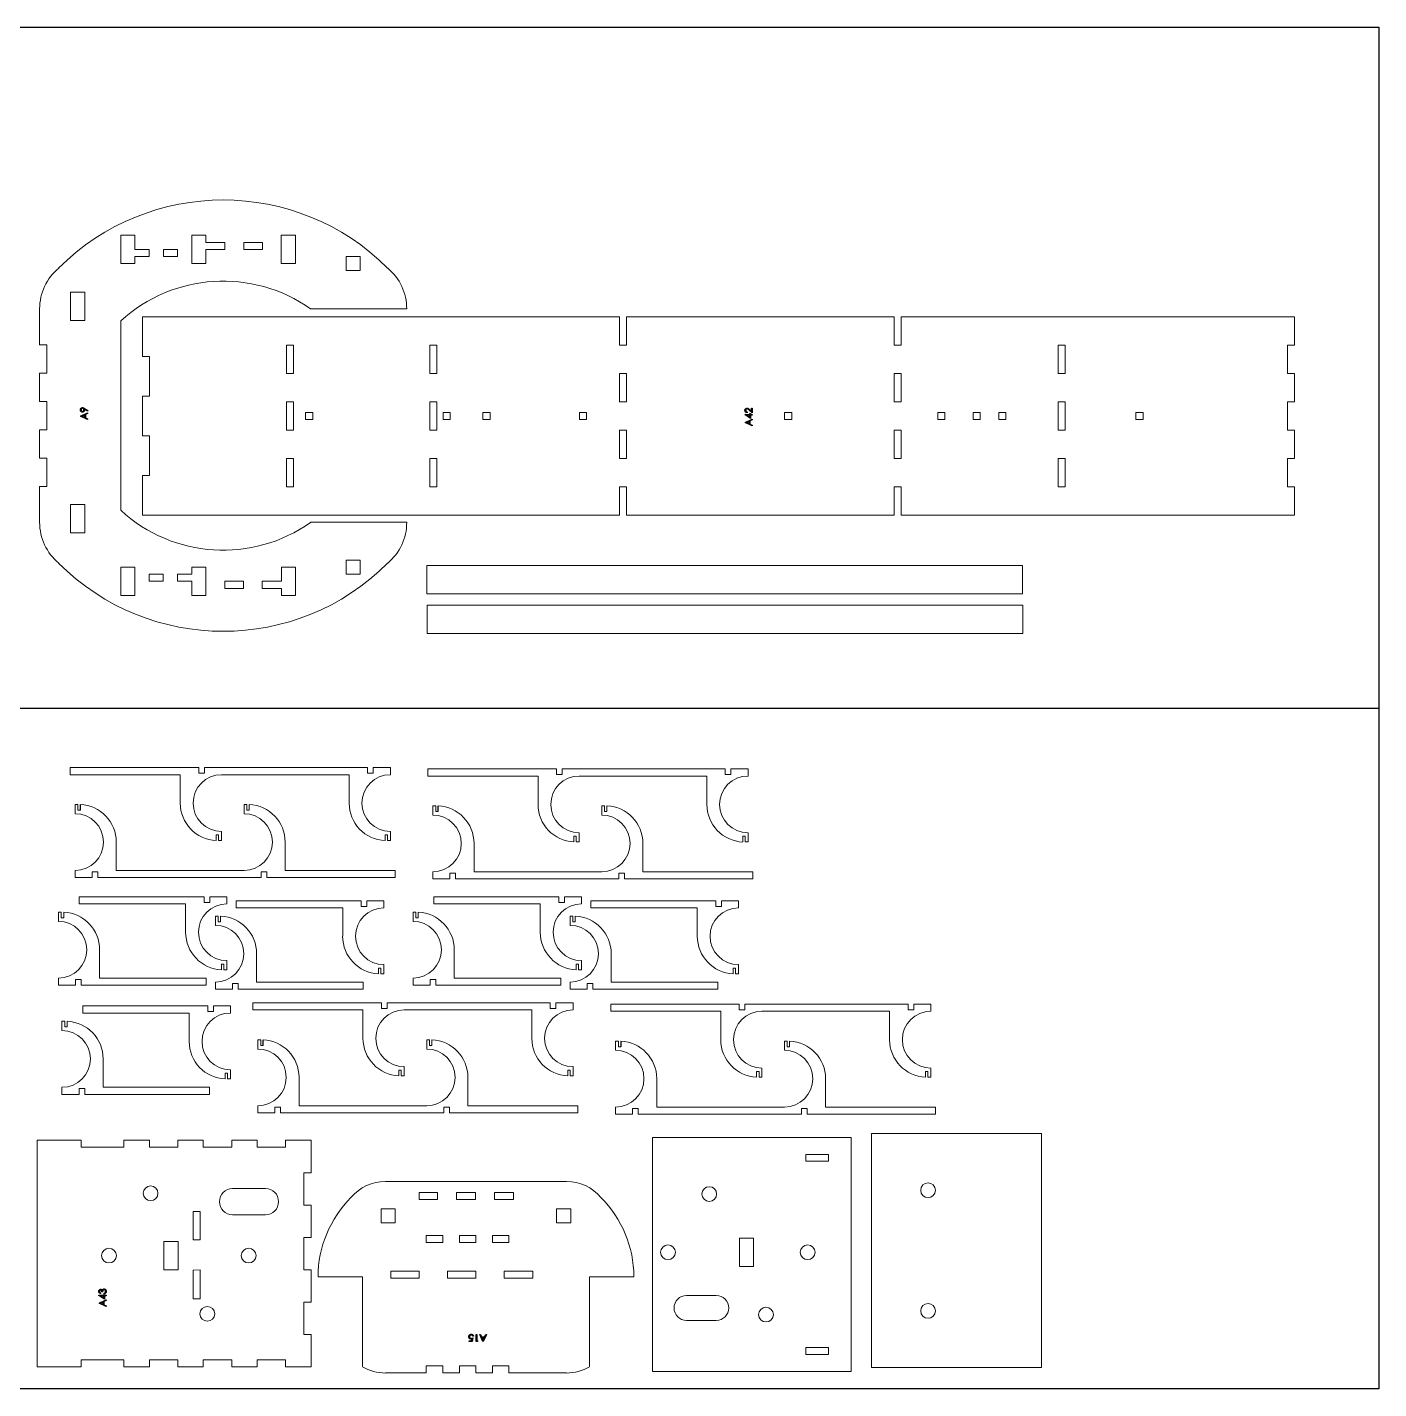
# Model space of a CAD drawing. Header units: inches. Extents: x -8.2 to 63.9, y 0 to 24.
# Drawn here: x 24.18 to 48, y 0 to 24 of the extents above; entities that cross this region are included whole.
import ezdxf

# ---------------------------------------------------------------- set-up
doc = ezdxf.new("R2010")
doc.units = ezdxf.units.IN
doc.header["$MEASUREMENT"] = 0

msp = doc.modelspace()

# ---------------------------------------------------------------- linework, layer by layer
for p, q in [((0, 24), (48, 24)), ((48, 24), (48, 0)), ((0, 12), (48, 12)), ((48, 0), (0, 0))]:
    msp.add_line(p, q)
at = {"color": 1, "linetype": 'Continuous', "lineweight": 15}
for p, q in [((26.074, 20.333), (25.824, 20.333)), ((25.824, 20.333), (25.824, 19.833)), ((26.074, 20.083), (26.074, 20.333)), ((27.326, 20.333), (27.076, 20.333)), ((27.076, 20.333), (27.076, 19.833)), ((27.326, 20.208), (27.326, 20.333)), ((27.661, 20.208), (27.326, 20.208)), ((27.661, 20.083), (27.661, 20.208)), ((28.321, 20.208), (27.992, 20.208)), ((27.992, 20.208), (27.992, 20.083)), ((28.321, 20.083), (28.321, 20.208)), ((28.652, 20.333), (28.652, 19.833)), ((28.907, 20.333), (28.652, 20.333)), ((28.907, 19.833), (28.907, 20.333)), ((26.324, 20.083), (26.074, 20.083)), ((26.074, 19.833), (26.074, 19.958)), ((26.074, 19.958), (26.324, 19.958)), ((26.324, 19.958), (26.324, 20.083)), ((26.824, 20.083), (26.576, 20.083)), ((26.576, 20.083), (26.576, 19.958)), ((26.576, 19.958), (26.824, 19.958)), ((26.824, 19.958), (26.824, 20.083)), ((27.326, 19.833), (27.326, 20.083)), ((27.326, 20.083), (27.661, 20.083)), ((27.992, 20.083), (28.321, 20.083)), ((30.047, 19.96), (29.797, 19.96)), ((29.797, 19.96), (29.797, 19.71)), ((30.047, 19.71), (30.047, 19.96)), ((25.824, 19.833), (26.074, 19.833)), ((27.076, 19.833), (27.326, 19.833)), ((28.652, 19.833), (28.907, 19.833)), ((29.797, 19.71), (30.047, 19.71)), ((25.19, 19.331), (24.94, 19.331)), ((24.94, 19.331), (24.94, 18.831)), ((25.19, 18.831), (25.19, 19.331)), ((24.394, 18.404), (24.394, 19.035)), ((30.865, 19.035), (29.171, 19.035)), ((24.94, 18.831), (25.19, 18.831)), ((25.824, 18.822), (25.824, 15.485)), ((26.208, 18.198), (26.208, 18.898)), ((34.614, 18.898), (26.208, 18.898)), ((34.614, 18.898), (34.614, 18.398)), ((34.739, 18.398), (34.739, 18.898)), ((39.458, 18.898), (34.739, 18.898)), ((39.458, 18.898), (39.458, 18.398)), ((39.583, 18.398), (39.583, 18.898)), ((46.515, 18.898), (39.583, 18.898)), ((46.515, 18.898), (46.515, 18.398)), ((24.519, 18.404), (24.394, 18.404)), ((24.519, 17.904), (24.519, 18.404)), ((28.871, 18.398), (28.746, 18.398)), ((28.746, 18.398), (28.746, 17.898)), ((28.871, 17.898), (28.871, 18.398)), ((31.396, 18.398), (31.271, 18.398)), ((31.271, 18.398), (31.271, 17.898)), ((31.396, 17.898), (31.396, 18.398)), ((34.614, 18.398), (34.739, 18.398)), ((39.458, 18.398), (39.583, 18.398)), ((42.471, 18.398), (42.346, 18.398)), ((42.346, 18.398), (42.346, 17.898)), ((42.471, 17.898), (42.471, 18.398)), ((46.515, 18.398), (46.39, 18.398)), ((46.39, 18.398), (46.39, 17.898)), ((26.333, 18.198), (26.208, 18.198)), ((26.333, 17.498), (26.333, 18.198)), ((24.394, 17.904), (24.519, 17.904)), ((24.394, 17.404), (24.394, 17.904)), ((28.746, 17.898), (28.871, 17.898)), ((31.271, 17.898), (31.396, 17.898)), ((34.739, 17.898), (34.614, 17.898)), ((34.614, 17.898), (34.614, 17.398)), ((34.739, 17.398), (34.739, 17.898)), ((39.583, 17.898), (39.458, 17.898)), ((39.458, 17.898), (39.458, 17.398)), ((39.583, 17.398), (39.583, 17.898)), ((42.346, 17.898), (42.471, 17.898)), ((46.39, 17.898), (46.515, 17.898)), ((46.515, 17.898), (46.515, 17.398)), ((24.519, 17.404), (24.394, 17.404)), ((24.519, 16.904), (24.519, 17.404)), ((26.208, 17.498), (26.333, 17.498)), ((26.208, 16.798), (26.208, 17.498)), ((28.871, 17.398), (28.746, 17.398)), ((28.746, 17.398), (28.746, 16.898)), ((28.871, 16.898), (28.871, 17.398)), ((31.396, 17.398), (31.271, 17.398)), ((31.271, 17.398), (31.271, 16.898)), ((31.396, 16.898), (31.396, 17.398)), ((34.614, 17.398), (34.739, 17.398)), ((39.458, 17.398), (39.583, 17.398)), ((42.471, 17.398), (42.346, 17.398)), ((42.346, 17.398), (42.346, 16.898)), ((42.471, 16.898), (42.471, 17.398)), ((46.515, 17.398), (46.39, 17.398)), ((46.39, 17.398), (46.39, 16.898)), ((29.208, 17.21), (29.083, 17.21)), ((29.083, 17.21), (29.083, 17.085)), ((29.083, 17.085), (29.208, 17.085)), ((29.208, 17.085), (29.208, 17.21)), ((31.633, 17.21), (31.508, 17.21)), ((31.508, 17.21), (31.508, 17.085)), ((31.508, 17.085), (31.633, 17.085)), ((31.633, 17.085), (31.633, 17.21)), ((32.333, 17.21), (32.208, 17.21)), ((32.208, 17.21), (32.208, 17.085)), ((32.208, 17.085), (32.333, 17.085)), ((32.333, 17.085), (32.333, 17.21)), ((34.033, 17.21), (33.908, 17.21)), ((33.908, 17.21), (33.908, 17.085)), ((33.908, 17.085), (34.033, 17.085)), ((34.033, 17.085), (34.033, 17.21)), ((37.652, 17.21), (37.527, 17.21)), ((37.527, 17.21), (37.527, 17.085)), ((37.527, 17.085), (37.652, 17.085)), ((37.652, 17.085), (37.652, 17.21)), ((40.353, 17.21), (40.228, 17.21)), ((40.228, 17.21), (40.228, 17.085)), ((40.228, 17.085), (40.353, 17.085)), ((40.353, 17.085), (40.353, 17.21)), ((40.973, 17.21), (40.848, 17.21)), ((40.848, 17.21), (40.848, 17.085)), ((40.848, 17.085), (40.973, 17.085)), ((40.973, 17.085), (40.973, 17.21)), ((41.425, 17.21), (41.3, 17.21)), ((41.3, 17.21), (41.3, 17.085)), ((41.3, 17.085), (41.425, 17.085)), ((41.425, 17.085), (41.425, 17.21)), ((43.845, 17.21), (43.72, 17.21)), ((43.72, 17.21), (43.72, 17.085)), ((43.72, 17.085), (43.845, 17.085)), ((43.845, 17.085), (43.845, 17.21)), ((24.394, 16.904), (24.519, 16.904)), ((24.394, 16.404), (24.394, 16.904)), ((28.746, 16.898), (28.871, 16.898)), ((31.271, 16.898), (31.396, 16.898)), ((34.739, 16.898), (34.614, 16.898)), ((34.614, 16.898), (34.614, 16.398)), ((34.739, 16.398), (34.739, 16.898)), ((39.583, 16.898), (39.458, 16.898)), ((39.458, 16.898), (39.458, 16.398)), ((39.583, 16.398), (39.583, 16.898)), ((42.346, 16.898), (42.471, 16.898)), ((46.39, 16.898), (46.515, 16.898)), ((46.515, 16.898), (46.515, 16.398)), ((26.333, 16.798), (26.208, 16.798)), ((26.333, 16.098), (26.333, 16.798)), ((24.519, 16.404), (24.394, 16.404)), ((24.519, 15.904), (24.519, 16.404)), ((28.871, 16.398), (28.746, 16.398)), ((28.746, 16.398), (28.746, 15.898)), ((28.871, 15.898), (28.871, 16.398)), ((31.396, 16.398), (31.271, 16.398)), ((31.271, 16.398), (31.271, 15.898)), ((31.396, 15.898), (31.396, 16.398)), ((34.614, 16.398), (34.739, 16.398)), ((39.458, 16.398), (39.583, 16.398)), ((42.471, 16.398), (42.346, 16.398)), ((42.346, 16.398), (42.346, 15.898)), ((42.471, 15.898), (42.471, 16.398)), ((46.515, 16.398), (46.39, 16.398)), ((46.39, 16.398), (46.39, 15.898)), ((26.208, 16.098), (26.333, 16.098)), ((26.208, 15.398), (26.208, 16.098)), ((24.394, 15.904), (24.519, 15.904)), ((24.394, 15.273), (24.394, 15.904)), ((28.746, 15.898), (28.871, 15.898)), ((31.271, 15.898), (31.396, 15.898)), ((34.739, 15.898), (34.614, 15.898)), ((34.614, 15.898), (34.614, 15.398)), ((34.739, 15.398), (34.739, 15.898)), ((39.583, 15.898), (39.458, 15.898)), ((39.458, 15.898), (39.458, 15.398)), ((39.583, 15.398), (39.583, 15.898)), ((42.346, 15.898), (42.471, 15.898)), ((46.39, 15.898), (46.515, 15.898)), ((46.515, 15.898), (46.515, 15.398)), ((25.19, 15.588), (24.94, 15.588)), ((24.94, 15.588), (24.94, 15.088)), ((25.19, 15.088), (25.19, 15.588)), ((26.208, 15.398), (34.614, 15.398)), ((34.739, 15.398), (39.458, 15.398)), ((39.583, 15.398), (46.515, 15.398)), ((29.171, 15.273), (30.865, 15.273)), ((24.94, 15.088), (25.19, 15.088)), ((26.074, 14.484), (25.824, 14.484)), ((25.824, 14.484), (25.824, 13.984)), ((26.074, 13.984), (26.074, 14.484)), ((27.326, 14.484), (27.076, 14.484)), ((27.076, 14.484), (27.076, 14.359)), ((27.326, 13.984), (27.326, 14.484)), ((28.907, 14.484), (28.657, 14.484)), ((28.657, 14.484), (28.657, 14.234)), ((28.907, 13.984), (28.907, 14.484)), ((30.047, 14.608), (29.797, 14.608)), ((29.797, 14.608), (29.797, 14.358)), ((30.047, 14.358), (30.047, 14.608)), ((26.574, 14.359), (26.326, 14.359)), ((26.326, 14.359), (26.326, 14.234)), ((26.326, 14.234), (26.574, 14.234)), ((26.574, 14.234), (26.574, 14.359)), ((27.076, 14.359), (26.826, 14.359)), ((26.826, 14.359), (26.826, 14.234)), ((26.826, 14.234), (27.076, 14.234)), ((27.076, 14.234), (27.076, 13.984)), ((27.986, 14.234), (27.658, 14.234)), ((27.658, 14.234), (27.658, 14.109)), ((27.986, 14.109), (27.986, 14.234)), ((28.657, 14.234), (28.318, 14.234)), ((28.318, 14.234), (28.318, 14.109)), ((29.797, 14.358), (30.047, 14.358)), ((25.824, 13.984), (26.074, 13.984)), ((27.076, 13.984), (27.326, 13.984)), ((27.658, 14.109), (27.986, 14.109)), ((28.318, 14.109), (28.657, 14.109)), ((28.657, 14.109), (28.657, 13.984)), ((28.657, 13.984), (28.907, 13.984)), ((24.933, 10.824), (24.933, 10.949)), ((27.199, 10.949), (24.933, 10.949)), ((24.933, 10.824), (26.874, 10.824)), ((26.874, 10.824), (26.874, 10.324)), ((27.199, 10.849), (27.199, 10.949)), ((27.299, 10.849), (27.199, 10.849)), ((27.299, 10.949), (27.299, 10.849)), ((30.176, 10.949), (27.299, 10.949)), ((27.599, 10.824), (29.851, 10.824)), ((29.851, 10.824), (29.851, 10.324)), ((30.176, 10.849), (30.176, 10.949)), ((30.276, 10.849), (30.176, 10.849)), ((30.276, 10.949), (30.276, 10.849)), ((30.576, 10.949), (30.276, 10.949)), ((30.576, 10.824), (30.576, 10.949)), ((31.239, 10.801), (31.239, 10.926)), ((33.504, 10.926), (31.239, 10.926)), ((31.239, 10.801), (33.179, 10.801)), ((33.179, 10.801), (33.179, 10.301)), ((33.504, 10.826), (33.504, 10.926)), ((33.604, 10.826), (33.504, 10.826)), ((33.604, 10.926), (33.604, 10.826)), ((36.481, 10.926), (33.604, 10.926)), ((33.904, 10.801), (36.156, 10.801)), ((36.156, 10.801), (36.156, 10.3)), ((36.481, 10.826), (36.481, 10.926)), ((36.581, 10.826), (36.481, 10.826)), ((36.581, 10.926), (36.581, 10.826)), ((36.881, 10.926), (36.581, 10.926)), ((36.881, 10.801), (36.881, 10.926)), ((25.02, 10.299), (25.02, 10.136)), ((25.07, 10.299), (25.02, 10.299)), ((25.07, 10.199), (25.07, 10.299)), ((25.112, 10.199), (25.07, 10.199)), ((27.997, 10.299), (27.997, 10.136)), ((28.047, 10.299), (27.997, 10.299)), ((28.047, 10.199), (28.047, 10.299)), ((28.089, 10.199), (28.047, 10.199)), ((28.089, 10.298), (28.089, 10.199)), ((31.326, 10.275), (31.326, 10.113)), ((31.376, 10.275), (31.326, 10.275)), ((31.376, 10.175), (31.376, 10.275)), ((31.418, 10.175), (31.376, 10.175)), ((34.303, 10.275), (34.303, 10.113)), ((34.353, 10.275), (34.303, 10.275)), ((34.353, 10.175), (34.353, 10.275)), ((34.395, 10.175), (34.353, 10.175)), ((34.395, 10.274), (34.395, 10.175)), ((25.745, 9.136), (25.745, 9.637)), ((27.507, 9.762), (27.549, 9.762)), ((27.507, 9.663), (27.507, 9.762)), ((27.549, 9.762), (27.549, 9.662)), ((27.549, 9.662), (27.599, 9.662)), ((27.599, 9.662), (27.599, 9.824)), ((28.722, 9.136), (28.722, 9.636)), ((30.484, 9.762), (30.526, 9.762)), ((30.484, 9.662), (30.484, 9.762)), ((30.526, 9.762), (30.526, 9.662)), ((30.526, 9.662), (30.576, 9.662)), ((30.576, 9.662), (30.576, 9.824)), ((32.051, 9.113), (32.051, 9.613)), ((33.812, 9.738), (33.854, 9.738)), ((33.812, 9.639), (33.812, 9.738)), ((33.854, 9.738), (33.854, 9.638)), ((33.854, 9.638), (33.904, 9.638)), ((33.904, 9.638), (33.904, 9.801)), ((35.028, 9.113), (35.028, 9.613)), ((36.789, 9.738), (36.831, 9.738)), ((36.789, 9.638), (36.789, 9.738)), ((36.831, 9.738), (36.831, 9.638)), ((36.831, 9.638), (36.881, 9.638)), ((36.881, 9.638), (36.881, 9.801)), ((25.02, 9.136), (25.02, 9.011)), ((27.997, 9.136), (25.745, 9.136)), ((30.662, 9.136), (28.722, 9.136)), ((30.662, 9.136), (30.662, 9.011)), ((25.02, 9.011), (25.32, 9.011)), ((25.32, 9.111), (25.42, 9.111)), ((25.32, 9.011), (25.32, 9.111)), ((25.42, 9.111), (25.42, 9.011)), ((25.42, 9.011), (28.297, 9.011)), ((28.297, 9.111), (28.397, 9.111)), ((28.297, 9.011), (28.297, 9.111)), ((28.397, 9.111), (28.397, 9.011)), ((28.397, 9.011), (30.662, 9.011)), ((31.326, 9.113), (31.326, 8.988)), ((31.326, 8.988), (31.626, 8.988)), ((31.626, 9.088), (31.726, 9.088)), ((31.626, 8.988), (31.626, 9.088)), ((31.726, 9.088), (31.726, 8.988)), ((31.726, 8.988), (34.603, 8.988)), ((34.303, 9.113), (32.051, 9.113)), ((34.603, 9.088), (34.703, 9.088)), ((34.603, 8.988), (34.603, 9.088)), ((34.703, 9.088), (34.703, 8.988)), ((34.703, 8.988), (36.968, 8.988)), ((36.968, 9.113), (35.028, 9.113)), ((36.968, 9.113), (36.968, 8.988)), ((25.09, 8.672), (25.09, 8.547)), ((27.293, 8.672), (25.09, 8.672)), ((27.293, 8.572), (27.293, 8.672)), ((27.393, 8.672), (27.393, 8.572)), ((27.693, 8.672), (27.393, 8.672)), ((27.693, 8.547), (27.693, 8.672)), ((31.342, 8.672), (31.342, 8.547)), ((33.545, 8.672), (31.342, 8.672)), ((33.545, 8.572), (33.545, 8.672)), ((33.645, 8.672), (33.645, 8.572)), ((33.945, 8.672), (33.645, 8.672)), ((33.945, 8.547), (33.945, 8.672)), ((24.726, 8.401), (24.726, 8.238)), ((24.776, 8.401), (24.726, 8.401)), ((24.776, 8.301), (24.776, 8.401)), ((25.09, 8.547), (26.968, 8.547)), ((26.968, 8.547), (26.968, 8.047)), ((27.393, 8.572), (27.293, 8.572)), ((27.858, 8.602), (27.858, 8.477)), ((30.061, 8.602), (27.858, 8.602)), ((27.858, 8.477), (29.736, 8.477)), ((29.736, 8.477), (29.736, 7.977)), ((30.061, 8.502), (30.061, 8.602)), ((30.161, 8.502), (30.061, 8.502)), ((30.161, 8.602), (30.161, 8.502)), ((30.461, 8.602), (30.161, 8.602)), ((30.461, 8.477), (30.461, 8.602)), ((30.977, 8.401), (30.977, 8.238)), ((31.027, 8.401), (30.977, 8.401)), ((31.027, 8.301), (31.027, 8.401)), ((31.342, 8.547), (33.22, 8.547)), ((33.22, 8.547), (33.22, 8.047)), ((33.645, 8.572), (33.545, 8.572)), ((34.109, 8.602), (34.109, 8.477)), ((36.312, 8.602), (34.109, 8.602)), ((34.109, 8.477), (35.987, 8.477)), ((35.987, 8.477), (35.987, 7.977)), ((36.312, 8.502), (36.312, 8.602)), ((36.412, 8.502), (36.312, 8.502)), ((36.412, 8.602), (36.412, 8.502)), ((36.712, 8.602), (36.412, 8.602)), ((36.712, 8.477), (36.712, 8.602)), ((24.818, 8.301), (24.776, 8.301)), ((24.818, 8.4), (24.818, 8.301)), ((27.493, 8.331), (27.493, 8.169)), ((27.543, 8.331), (27.493, 8.331)), ((27.543, 8.231), (27.543, 8.331)), ((27.585, 8.231), (27.543, 8.231)), ((27.585, 8.331), (27.585, 8.231)), ((31.069, 8.301), (31.027, 8.301)), ((31.069, 8.4), (31.069, 8.301)), ((33.745, 8.331), (33.745, 8.169)), ((33.795, 8.331), (33.745, 8.331)), ((33.795, 8.231), (33.795, 8.331)), ((33.837, 8.231), (33.795, 8.231)), ((33.837, 8.331), (33.837, 8.231)), ((25.451, 7.238), (25.451, 7.738)), ((31.702, 7.238), (31.702, 7.738)), ((27.602, 7.484), (27.643, 7.484)), ((27.602, 7.385), (27.602, 7.484)), ((27.643, 7.484), (27.643, 7.384)), ((27.693, 7.384), (27.693, 7.547)), ((28.218, 7.169), (28.218, 7.669)), ((30.461, 7.315), (30.461, 7.477)), ((33.853, 7.484), (33.895, 7.484)), ((33.853, 7.385), (33.853, 7.484)), ((33.895, 7.484), (33.895, 7.384)), ((33.945, 7.384), (33.945, 7.547)), ((34.47, 7.169), (34.47, 7.669)), ((36.712, 7.315), (36.712, 7.477)), ((24.726, 7.238), (24.726, 7.113)), ((25.026, 7.213), (25.126, 7.213)), ((25.026, 7.113), (25.026, 7.213)), ((25.126, 7.213), (25.126, 7.113)), ((27.329, 7.238), (25.451, 7.238)), ((27.329, 7.113), (27.329, 7.238)), ((27.643, 7.384), (27.693, 7.384)), ((30.369, 7.415), (30.411, 7.415)), ((30.369, 7.316), (30.369, 7.415)), ((30.411, 7.415), (30.411, 7.315)), ((30.411, 7.315), (30.461, 7.315)), ((30.977, 7.238), (30.977, 7.113)), ((31.277, 7.213), (31.377, 7.213)), ((31.277, 7.113), (31.277, 7.213)), ((31.377, 7.213), (31.377, 7.113)), ((33.58, 7.238), (31.702, 7.238)), ((33.58, 7.113), (33.58, 7.238)), ((33.895, 7.384), (33.945, 7.384)), ((36.62, 7.415), (36.662, 7.415)), ((36.62, 7.316), (36.62, 7.415)), ((36.662, 7.415), (36.662, 7.315)), ((36.662, 7.315), (36.712, 7.315)), ((24.726, 7.113), (25.026, 7.113)), ((25.126, 7.113), (27.329, 7.113)), ((27.493, 7.169), (27.493, 7.044)), ((27.493, 7.044), (27.793, 7.044)), ((27.793, 7.144), (27.893, 7.144)), ((27.793, 7.044), (27.793, 7.144)), ((27.893, 7.144), (27.893, 7.044)), ((27.893, 7.044), (30.096, 7.044)), ((30.096, 7.169), (28.218, 7.169)), ((30.096, 7.044), (30.096, 7.169)), ((30.977, 7.113), (31.277, 7.113)), ((31.377, 7.113), (33.58, 7.113)), ((33.745, 7.169), (33.745, 7.044)), ((33.745, 7.044), (34.045, 7.044)), ((34.045, 7.144), (34.145, 7.144)), ((34.045, 7.044), (34.045, 7.144)), ((34.145, 7.144), (34.145, 7.044)), ((34.145, 7.044), (36.348, 7.044)), ((36.348, 7.169), (34.47, 7.169)), ((36.348, 7.044), (36.348, 7.169)), ((25.153, 6.748), (25.153, 6.623)), ((27.356, 6.748), (25.153, 6.748)), ((27.356, 6.648), (27.356, 6.748)), ((27.456, 6.748), (27.456, 6.648)), ((27.756, 6.748), (27.456, 6.748)), ((27.756, 6.623), (27.756, 6.748)), ((28.154, 6.678), (28.154, 6.803)), ((30.419, 6.803), (28.154, 6.803)), ((30.419, 6.703), (30.419, 6.803)), ((30.519, 6.803), (30.519, 6.703)), ((33.396, 6.803), (30.519, 6.803)), ((33.396, 6.703), (33.396, 6.803)), ((33.496, 6.803), (33.496, 6.703)), ((33.796, 6.803), (33.496, 6.803)), ((33.796, 6.678), (33.796, 6.803)), ((34.46, 6.654), (34.46, 6.779)), ((36.725, 6.779), (34.46, 6.779)), ((36.725, 6.679), (36.725, 6.779)), ((36.825, 6.779), (36.825, 6.679)), ((39.702, 6.779), (36.825, 6.779)), ((39.702, 6.679), (39.702, 6.779)), ((39.802, 6.779), (39.802, 6.679)), ((40.102, 6.779), (39.802, 6.779)), ((40.102, 6.654), (40.102, 6.779)), ((25.153, 6.623), (27.031, 6.623)), ((27.031, 6.623), (27.031, 6.123)), ((27.456, 6.648), (27.356, 6.648)), ((28.154, 6.678), (30.094, 6.678)), ((30.094, 6.678), (30.094, 6.178)), ((30.519, 6.703), (30.419, 6.703)), ((30.819, 6.678), (33.071, 6.678)), ((33.071, 6.678), (33.071, 6.177)), ((33.496, 6.703), (33.396, 6.703)), ((34.46, 6.654), (36.4, 6.654)), ((36.4, 6.654), (36.4, 6.154)), ((36.825, 6.679), (36.725, 6.679)), ((37.125, 6.654), (39.377, 6.654)), ((39.377, 6.654), (39.377, 6.153)), ((39.802, 6.679), (39.702, 6.679)), ((24.788, 6.477), (24.788, 6.315)), ((24.838, 6.477), (24.788, 6.477)), ((24.838, 6.377), (24.838, 6.477)), ((24.88, 6.377), (24.838, 6.377)), ((24.88, 6.476), (24.88, 6.377)), ((28.241, 6.152), (28.241, 5.989)), ((28.291, 6.152), (28.241, 6.152)), ((28.291, 6.052), (28.291, 6.152)), ((28.332, 6.052), (28.291, 6.052)), ((31.218, 6.152), (31.218, 5.989)), ((31.268, 6.152), (31.218, 6.152)), ((31.268, 6.052), (31.268, 6.152)), ((31.309, 6.052), (31.268, 6.052)), ((31.309, 6.151), (31.309, 6.052)), ((34.546, 6.128), (34.546, 5.966)), ((34.596, 6.128), (34.546, 6.128)), ((34.596, 6.028), (34.596, 6.128)), ((34.638, 6.028), (34.596, 6.028)), ((37.523, 6.128), (37.523, 5.966)), ((37.573, 6.128), (37.523, 6.128)), ((37.573, 6.028), (37.573, 6.128)), ((37.615, 6.028), (37.573, 6.028)), ((37.615, 6.128), (37.615, 6.028)), ((25.513, 5.315), (25.513, 5.815)), ((27.664, 5.561), (27.706, 5.561)), ((27.664, 5.461), (27.664, 5.561)), ((27.706, 5.561), (27.706, 5.461)), ((27.756, 5.461), (27.756, 5.623)), ((30.727, 5.615), (30.769, 5.615)), ((30.727, 5.516), (30.727, 5.615)), ((30.769, 5.615), (30.769, 5.515)), ((30.819, 5.515), (30.819, 5.678)), ((33.704, 5.615), (33.746, 5.615)), ((33.704, 5.515), (33.704, 5.615)), ((33.746, 5.615), (33.746, 5.515)), ((33.796, 5.515), (33.796, 5.678)), ((37.033, 5.591), (37.075, 5.591)), ((37.033, 5.492), (37.033, 5.591)), ((37.075, 5.591), (37.075, 5.491)), ((37.125, 5.491), (37.125, 5.654)), ((40.01, 5.591), (40.052, 5.591)), ((40.01, 5.491), (40.01, 5.591)), ((40.052, 5.591), (40.052, 5.491)), ((40.102, 5.491), (40.102, 5.654)), ((24.788, 5.315), (24.788, 5.19)), ((25.088, 5.29), (25.188, 5.29)), ((25.088, 5.19), (25.088, 5.29)), ((25.188, 5.29), (25.188, 5.19)), ((27.391, 5.315), (25.513, 5.315)), ((27.391, 5.19), (27.391, 5.315)), ((27.706, 5.461), (27.756, 5.461)), ((28.966, 4.989), (28.966, 5.49)), ((30.769, 5.515), (30.819, 5.515)), ((31.943, 4.989), (31.943, 5.489)), ((33.746, 5.515), (33.796, 5.515)), ((35.271, 4.966), (35.271, 5.466)), ((37.075, 5.491), (37.125, 5.491)), ((38.248, 4.966), (38.248, 5.466)), ((40.052, 5.491), (40.102, 5.491)), ((24.788, 5.19), (25.088, 5.19)), ((25.188, 5.19), (27.391, 5.19)), ((28.241, 4.989), (28.241, 4.864)), ((28.241, 4.864), (28.541, 4.864)), ((28.541, 4.964), (28.641, 4.964)), ((28.541, 4.864), (28.541, 4.964)), ((28.641, 4.964), (28.641, 4.864)), ((28.641, 4.864), (31.518, 4.864)), ((31.218, 4.989), (28.966, 4.989)), ((31.518, 4.964), (31.618, 4.964)), ((31.518, 4.864), (31.518, 4.964)), ((31.618, 4.964), (31.618, 4.864)), ((31.618, 4.864), (33.883, 4.864)), ((33.883, 4.989), (31.943, 4.989)), ((33.883, 4.989), (33.883, 4.864)), ((34.546, 4.966), (34.546, 4.841)), ((34.546, 4.841), (34.846, 4.841)), ((34.846, 4.941), (34.946, 4.941)), ((34.846, 4.841), (34.846, 4.941)), ((34.946, 4.941), (34.946, 4.841)), ((34.946, 4.841), (37.823, 4.841)), ((37.523, 4.966), (35.271, 4.966)), ((37.823, 4.941), (37.923, 4.941)), ((37.823, 4.841), (37.823, 4.941)), ((37.923, 4.941), (37.923, 4.841)), ((37.923, 4.841), (40.189, 4.841)), ((40.189, 4.966), (38.248, 4.966)), ((40.189, 4.966), (40.189, 4.841)), ((24.35, 0.384), (24.35, 4.384)), ((24.35, 4.384), (25.126, 4.384)), ((25.126, 4.259), (25.126, 4.384)), ((25.879, 4.384), (25.879, 4.259)), ((25.879, 4.384), (26.329, 4.384)), ((26.329, 4.259), (26.329, 4.384)), ((26.829, 4.384), (26.829, 4.259)), ((26.829, 4.384), (27.279, 4.384)), ((27.279, 4.259), (27.279, 4.384)), ((27.779, 4.384), (27.779, 4.259)), ((27.779, 4.384), (28.229, 4.384)), ((28.229, 4.259), (28.229, 4.384)), ((28.729, 4.384), (28.729, 4.259)), ((28.729, 4.384), (29.179, 4.384)), ((29.179, 3.807), (29.179, 4.384)), ((38.698, 4.432), (35.198, 4.432)), ((35.198, 4.432), (35.198, 0.307)), ((38.698, 4.432), (38.698, 0.307)), ((42.055, 4.5), (39.055, 4.5)), ((39.055, 0.373), (39.055, 4.5)), ((42.055, 0.373), (42.055, 4.5)), ((25.879, 4.259), (25.126, 4.259)), ((26.829, 4.259), (26.329, 4.259)), ((27.779, 4.259), (27.279, 4.259)), ((28.729, 4.259), (28.229, 4.259)), ((37.898, 4.132), (37.898, 4.012)), ((38.298, 4.132), (37.898, 4.132)), ((38.298, 4.012), (38.298, 4.132)), ((37.898, 4.012), (38.298, 4.012)), ((29.054, 3.807), (29.179, 3.807)), ((29.054, 3.235), (29.054, 3.807)), ((30.492, 3.655), (33.679, 3.655)), ((27.796, 3.53), (28.374, 3.53)), ((31.083, 3.46), (31.083, 3.335)), ((31.41, 3.46), (31.083, 3.46)), ((31.41, 3.335), (31.41, 3.46)), ((31.743, 3.46), (31.743, 3.335)), ((32.08, 3.46), (31.743, 3.46)), ((32.08, 3.335), (32.08, 3.46)), ((32.413, 3.46), (32.413, 3.335)), ((32.75, 3.46), (32.413, 3.46)), ((32.75, 3.335), (32.75, 3.46)), ((27.1, 3.127), (27.1, 2.627)), ((27.225, 3.127), (27.1, 3.127)), ((27.225, 2.627), (27.225, 3.127)), ((29.179, 3.235), (29.054, 3.235)), ((29.179, 2.667), (29.179, 3.235)), ((30.414, 3.173), (30.414, 2.923)), ((30.664, 3.173), (30.414, 3.173)), ((30.664, 2.923), (30.664, 3.173)), ((31.083, 3.335), (31.41, 3.335)), ((31.743, 3.335), (32.08, 3.335)), ((32.413, 3.335), (32.75, 3.335)), ((33.757, 3.173), (33.507, 3.173)), ((33.507, 3.173), (33.507, 2.923)), ((33.757, 2.923), (33.757, 3.173)), ((28.374, 3.066), (27.796, 3.066)), ((30.414, 2.923), (30.664, 2.923)), ((33.507, 2.923), (33.757, 2.923)), ((29.054, 2.667), (29.179, 2.667)), ((29.054, 2.095), (29.054, 2.667)), ((31.206, 2.703), (31.206, 2.578)), ((31.504, 2.703), (31.206, 2.703)), ((31.504, 2.578), (31.504, 2.703)), ((31.796, 2.703), (31.796, 2.578)), ((32.084, 2.703), (31.796, 2.703)), ((32.084, 2.578), (32.084, 2.703)), ((32.376, 2.703), (32.376, 2.578)), ((32.664, 2.703), (32.376, 2.703)), ((32.664, 2.578), (32.664, 2.703)), ((36.729, 2.656), (36.729, 2.156)), ((36.979, 2.656), (36.729, 2.656)), ((36.979, 2.156), (36.979, 2.656)), ((26.583, 2.597), (26.833, 2.597)), ((26.583, 2.097), (26.583, 2.597)), ((26.833, 2.597), (26.833, 2.097)), ((27.1, 2.627), (27.225, 2.627)), ((31.206, 2.578), (31.504, 2.578)), ((31.796, 2.578), (32.084, 2.578)), ((32.376, 2.578), (32.664, 2.578)), ((26.833, 2.097), (26.583, 2.097)), ((27.225, 2.098), (27.1, 2.092)), ((27.1, 2.092), (27.1, 1.588)), ((27.225, 1.588), (27.225, 2.098)), ((29.179, 2.095), (29.054, 2.095)), ((29.179, 1.527), (29.179, 2.095)), ((30.085, 1.976), (29.301, 1.976)), ((30.085, 0.39), (30.085, 1.976)), ((31.085, 2.074), (30.585, 2.074)), ((30.585, 2.074), (30.585, 1.949)), ((30.585, 1.949), (31.085, 1.949)), ((31.085, 1.949), (31.085, 2.074)), ((32.085, 2.074), (31.585, 2.074)), ((31.585, 2.074), (31.585, 1.949)), ((31.585, 1.949), (32.085, 1.949)), ((32.085, 1.949), (32.085, 2.074)), ((33.085, 2.074), (32.585, 2.074)), ((32.585, 2.074), (32.585, 1.949)), ((32.585, 1.949), (33.085, 1.949)), ((33.085, 1.949), (33.085, 2.074)), ((34.87, 1.976), (34.085, 1.976)), ((34.085, 1.976), (34.085, 0.39)), ((36.729, 2.156), (36.979, 2.156)), ((27.1, 1.588), (27.225, 1.588)), ((29.054, 1.527), (29.179, 1.527)), ((29.054, 0.955), (29.054, 1.527)), ((35.797, 1.645), (36.322, 1.645)), ((36.322, 1.205), (35.797, 1.205)), ((29.179, 0.955), (29.054, 0.955)), ((29.179, 0.384), (29.179, 0.955)), ((37.898, 0.727), (37.898, 0.607)), ((38.298, 0.727), (37.898, 0.727)), ((38.298, 0.607), (38.298, 0.727)), ((25.126, 0.509), (25.879, 0.509)), ((25.126, 0.384), (25.126, 0.509)), ((25.879, 0.509), (25.879, 0.384)), ((26.329, 0.509), (26.829, 0.509)), ((26.329, 0.384), (26.329, 0.509)), ((26.829, 0.509), (26.829, 0.384)), ((27.279, 0.509), (27.779, 0.509)), ((27.279, 0.384), (27.279, 0.509)), ((27.779, 0.509), (27.779, 0.384)), ((28.229, 0.509), (28.729, 0.509)), ((28.229, 0.384), (28.229, 0.509)), ((28.729, 0.509), (28.729, 0.384)), ((37.898, 0.607), (38.298, 0.607)), ((24.35, 0.384), (25.126, 0.384)), ((25.879, 0.384), (26.329, 0.384)), ((26.829, 0.384), (27.279, 0.384)), ((27.779, 0.384), (28.229, 0.384)), ((28.729, 0.384), (29.179, 0.384)), ((31.206, 0.278), (30.492, 0.278)), ((31.504, 0.403), (31.206, 0.403)), ((31.206, 0.403), (31.206, 0.278)), ((31.504, 0.278), (31.504, 0.403)), ((31.796, 0.278), (31.504, 0.278)), ((32.084, 0.403), (31.796, 0.403)), ((31.796, 0.403), (31.796, 0.278)), ((32.084, 0.278), (32.084, 0.403)), ((32.376, 0.278), (32.084, 0.278)), ((32.376, 0.403), (32.376, 0.278)), ((32.664, 0.403), (32.376, 0.403)), ((32.664, 0.278), (32.664, 0.403)), ((33.679, 0.278), (32.664, 0.278)), ((38.698, 0.307), (35.198, 0.307)), ((42.055, 0.373), (39.055, 0.373))]:
    msp.add_line(p, q, dxfattribs=at)
at = {"color": 1, "linetype": 'Continuous', "lineweight": 0}
for p, q in [((31.22, 14.51), (41.72, 14.51)), ((31.22, 14.51), (31.22, 14.01)), ((41.72, 14.51), (41.72, 14.01)), ((31.22, 14.01), (41.72, 14.01)), ((31.223, 13.815), (41.723, 13.815)), ((31.223, 13.815), (31.223, 13.315)), ((41.723, 13.815), (41.723, 13.315)), ((31.223, 13.315), (41.723, 13.315))]:
    msp.add_line(p, q, dxfattribs=at)
at = {"color": 1}
for p, q in [((25.112, 10.199), (25.112, 10.299)), ((31.418, 10.175), (31.418, 10.275)), ((28.332, 6.052), (28.332, 6.152)), ((34.638, 6.128), (34.638, 6.028))]:
    msp.add_line(p, q, dxfattribs=at)
at = {"color": 3, "linetype": 'Continuous', "flags": 128}
for points in [[(25.243, 17.242), (25.237, 17.233), (25.237, 17.233), (25.186, 17.268), (25.186, 17.268), (25.186, 17.261), (25.187, 17.255), (25.187, 17.255), (25.187, 17.251), (25.186, 17.247), (25.185, 17.243), (25.184, 17.24), (25.183, 17.236), (25.181, 17.233), (25.179, 17.23), (25.176, 17.227), (25.173, 17.225), (25.17, 17.222), (25.167, 17.221), (25.164, 17.219), (25.161, 17.218), (25.157, 17.217), (25.154, 17.216), (25.15, 17.216), (25.15, 17.216), (25.144, 17.217), (25.139, 17.218), (25.135, 17.219), (25.13, 17.221), (25.126, 17.224), (25.123, 17.228), (25.119, 17.231), (25.117, 17.236), (25.114, 17.241), (25.113, 17.246), (25.112, 17.251), (25.111, 17.256), (25.111, 17.256), (25.112, 17.261), (25.113, 17.266), (25.114, 17.271), (25.116, 17.276), (25.119, 17.28), (25.122, 17.284), (25.126, 17.287), (25.131, 17.29), (25.135, 17.292), (25.14, 17.293), (25.145, 17.294), (25.15, 17.295), (25.15, 17.295), (25.154, 17.295), (25.158, 17.294), (25.162, 17.293), (25.166, 17.292), (25.168, 17.291), (25.171, 17.29), (25.173, 17.289), (25.175, 17.287), (25.178, 17.286), (25.181, 17.284), (25.184, 17.282), (25.187, 17.28), (25.187, 17.28), (25.243, 17.242)], [(25.174, 17.257), (25.174, 17.26), (25.173, 17.262), (25.173, 17.265), (25.172, 17.268), (25.171, 17.27), (25.17, 17.272), (25.168, 17.274), (25.167, 17.276), (25.165, 17.278), (25.163, 17.279), (25.161, 17.281), (25.159, 17.282), (25.156, 17.283), (25.154, 17.283), (25.152, 17.283), (25.149, 17.284), (25.149, 17.284), (25.147, 17.283), (25.144, 17.283), (25.142, 17.282), (25.14, 17.281), (25.137, 17.28), (25.135, 17.279), (25.133, 17.277), (25.132, 17.275), (25.13, 17.273), (25.128, 17.271), (25.127, 17.269), (25.126, 17.266), (25.125, 17.264), (25.125, 17.261), (25.124, 17.258), (25.124, 17.255), (25.124, 17.255), (25.124, 17.253), (25.125, 17.25), (25.125, 17.247), (25.126, 17.245), (25.127, 17.242), (25.128, 17.24), (25.13, 17.238), (25.132, 17.236), (25.133, 17.234), (25.135, 17.232), (25.137, 17.231), (25.14, 17.23), (25.142, 17.229), (25.144, 17.228), (25.147, 17.228), (25.149, 17.227), (25.149, 17.227), (25.152, 17.228), (25.154, 17.228), (25.156, 17.229), (25.159, 17.23), (25.161, 17.231), (25.163, 17.232), (25.165, 17.234), (25.167, 17.236), (25.168, 17.238), (25.17, 17.24), (25.171, 17.243), (25.172, 17.245), (25.173, 17.248), (25.173, 17.251), (25.174, 17.254), (25.174, 17.257)], [(36.868, 17.217), (36.868, 17.205), (36.868, 17.205), (36.864, 17.206), (36.86, 17.206), (36.856, 17.207), (36.852, 17.209), (36.848, 17.21), (36.845, 17.212), (36.842, 17.215), (36.839, 17.217), (36.836, 17.22), (36.833, 17.224), (36.831, 17.227), (36.83, 17.23), (36.828, 17.234), (36.828, 17.238), (36.827, 17.242), (36.827, 17.246), (36.827, 17.246), (36.827, 17.25), (36.827, 17.254), (36.828, 17.258), (36.83, 17.261), (36.831, 17.265), (36.833, 17.268), (36.835, 17.271), (36.838, 17.273), (36.841, 17.276), (36.844, 17.278), (36.847, 17.28), (36.85, 17.281), (36.853, 17.282), (36.857, 17.283), (36.86, 17.284), (36.864, 17.284), (36.864, 17.284), (36.869, 17.284), (36.874, 17.283), (36.879, 17.281), (36.884, 17.279), (36.886, 17.277), (36.889, 17.275), (36.892, 17.273), (36.895, 17.271), (36.898, 17.268), (36.901, 17.265), (36.905, 17.262), (36.909, 17.259), (36.909, 17.259), (36.942, 17.227), (36.942, 17.227), (36.942, 17.285), (36.942, 17.285), (36.955, 17.285), (36.955, 17.285), (36.955, 17.201), (36.955, 17.201), (36.903, 17.249), (36.903, 17.249), (36.9, 17.253), (36.896, 17.256), (36.893, 17.259), (36.89, 17.261), (36.887, 17.263), (36.885, 17.265), (36.883, 17.267), (36.881, 17.268), (36.877, 17.27), (36.873, 17.272), (36.869, 17.272), (36.865, 17.273), (36.865, 17.273), (36.862, 17.273), (36.86, 17.272), (36.858, 17.272), (36.855, 17.271), (36.853, 17.27), (36.851, 17.268), (36.849, 17.267), (36.847, 17.265), (36.845, 17.263), (36.844, 17.261), (36.843, 17.258), (36.841, 17.256), (36.841, 17.254), (36.84, 17.251), (36.84, 17.248), (36.84, 17.246), (36.84, 17.246), (36.84, 17.243), (36.84, 17.24), (36.841, 17.237), (36.842, 17.235), (36.843, 17.232), (36.844, 17.23), (36.845, 17.228), (36.847, 17.226), (36.849, 17.224), (36.851, 17.222), (36.854, 17.221), (36.856, 17.219), (36.859, 17.218), (36.862, 17.218), (36.865, 17.217), (36.868, 17.217)], [(25.115, 17.146), (25.24, 17.203), (25.24, 17.203), (25.24, 17.191), (25.24, 17.191), (25.2, 17.173), (25.2, 17.173), (25.2, 17.116), (25.2, 17.116), (25.24, 17.097), (25.24, 17.097), (25.24, 17.085), (25.24, 17.085), (25.115, 17.144), (25.115, 17.144), (25.115, 17.146)], [(25.139, 17.145), (25.187, 17.122), (25.187, 17.122), (25.187, 17.167), (25.187, 17.167), (25.139, 17.145)], [(36.827, 17.173), (36.827, 17.175), (36.827, 17.175), (36.913, 17.175), (36.913, 17.175), (36.913, 17.189), (36.913, 17.189), (36.926, 17.189), (36.926, 17.189), (36.926, 17.175), (36.926, 17.175), (36.955, 17.175), (36.955, 17.175), (36.955, 17.164), (36.955, 17.164), (36.926, 17.164), (36.926, 17.164), (36.926, 17.104), (36.926, 17.104), (36.827, 17.173)], [(36.83, 17.035), (36.955, 17.093), (36.955, 17.093), (36.955, 17.081), (36.955, 17.081), (36.915, 17.063), (36.915, 17.063), (36.915, 17.006), (36.915, 17.006), (36.955, 16.987), (36.955, 16.987), (36.955, 16.975), (36.955, 16.975), (36.83, 17.034), (36.83, 17.034), (36.83, 17.035)], [(36.854, 17.035), (36.902, 17.012), (36.902, 17.012), (36.902, 17.057), (36.902, 17.057), (36.854, 17.035)], [(36.913, 17.164), (36.859, 17.164), (36.859, 17.164), (36.913, 17.126), (36.913, 17.126), (36.913, 17.164)], [(25.469, 1.691), (25.469, 1.679), (25.469, 1.679), (25.466, 1.68), (25.462, 1.682), (25.459, 1.683), (25.456, 1.685), (25.453, 1.686), (25.45, 1.688), (25.448, 1.691), (25.446, 1.693), (25.444, 1.696), (25.442, 1.698), (25.441, 1.701), (25.439, 1.704), (25.439, 1.707), (25.438, 1.71), (25.437, 1.713), (25.437, 1.717), (25.437, 1.717), (25.438, 1.722), (25.438, 1.726), (25.44, 1.731), (25.442, 1.735), (25.444, 1.739), (25.447, 1.743), (25.45, 1.746), (25.454, 1.748), (25.458, 1.75), (25.462, 1.752), (25.466, 1.753), (25.47, 1.753), (25.47, 1.753), (25.474, 1.753), (25.477, 1.752), (25.481, 1.751), (25.484, 1.749), (25.487, 1.747), (25.49, 1.745), (25.493, 1.742), (25.496, 1.739), (25.496, 1.739), (25.498, 1.742), (25.5, 1.746), (25.503, 1.749), (25.506, 1.752), (25.506, 1.752), (25.509, 1.754), (25.511, 1.755), (25.514, 1.757), (25.517, 1.758), (25.52, 1.759), (25.522, 1.759), (25.525, 1.759), (25.528, 1.76), (25.528, 1.76), (25.534, 1.759), (25.539, 1.758), (25.544, 1.756), (25.549, 1.754), (25.553, 1.751), (25.557, 1.747), (25.561, 1.743), (25.563, 1.738), (25.566, 1.733), (25.567, 1.728), (25.568, 1.722), (25.569, 1.716), (25.569, 1.716), (25.569, 1.712), (25.568, 1.708), (25.567, 1.705), (25.566, 1.701), (25.565, 1.698), (25.563, 1.695), (25.562, 1.692), (25.559, 1.689), (25.557, 1.686), (25.554, 1.684), (25.551, 1.682), (25.548, 1.68), (25.544, 1.678), (25.54, 1.677), (25.536, 1.676), (25.532, 1.675), (25.532, 1.675), (25.532, 1.686), (25.532, 1.686), (25.535, 1.687), (25.537, 1.688), (25.54, 1.689), (25.542, 1.69), (25.544, 1.691), (25.546, 1.693), (25.548, 1.694), (25.549, 1.696), (25.549, 1.696), (25.551, 1.698), (25.552, 1.7), (25.553, 1.702), (25.554, 1.705), (25.555, 1.708), (25.555, 1.71), (25.556, 1.713), (25.556, 1.717), (25.556, 1.717), (25.556, 1.72), (25.555, 1.723), (25.555, 1.727), (25.554, 1.729), (25.553, 1.732), (25.551, 1.735), (25.55, 1.737), (25.548, 1.74), (25.546, 1.742), (25.544, 1.743), (25.542, 1.745), (25.539, 1.746), (25.537, 1.747), (25.535, 1.748), (25.532, 1.748), (25.529, 1.748), (25.529, 1.748), (25.526, 1.748), (25.523, 1.747), (25.519, 1.746), (25.516, 1.744), (25.513, 1.742), (25.511, 1.739), (25.509, 1.736), (25.507, 1.732), (25.506, 1.73), (25.505, 1.728), (25.505, 1.726), (25.504, 1.723), (25.504, 1.72), (25.504, 1.717), (25.503, 1.714), (25.503, 1.71), (25.503, 1.71), (25.49, 1.71), (25.49, 1.71), (25.49, 1.715), (25.489, 1.719), (25.489, 1.723), (25.487, 1.727), (25.486, 1.731), (25.484, 1.734), (25.482, 1.736), (25.48, 1.738), (25.477, 1.74), (25.475, 1.741), (25.472, 1.742), (25.47, 1.742), (25.47, 1.742), (25.468, 1.742), (25.466, 1.741), (25.464, 1.741), (25.462, 1.74), (25.461, 1.739), (25.459, 1.738), (25.457, 1.736), (25.456, 1.735), (25.455, 1.733), (25.453, 1.731), (25.452, 1.729), (25.452, 1.727), (25.451, 1.724), (25.451, 1.722), (25.45, 1.719), (25.45, 1.717), (25.45, 1.717), (25.45, 1.713), (25.451, 1.709), (25.453, 1.705), (25.455, 1.702), (25.456, 1.7), (25.457, 1.698), (25.459, 1.697), (25.46, 1.696), (25.462, 1.694), (25.465, 1.693), (25.467, 1.692), (25.469, 1.691)], [(25.437, 1.647), (25.437, 1.649), (25.437, 1.649), (25.524, 1.649), (25.524, 1.649), (25.524, 1.663), (25.524, 1.663), (25.537, 1.663), (25.537, 1.663), (25.537, 1.649), (25.537, 1.649), (25.566, 1.649), (25.566, 1.649), (25.566, 1.638), (25.566, 1.638), (25.537, 1.638), (25.537, 1.638), (25.537, 1.578), (25.537, 1.578), (25.437, 1.647)], [(25.441, 1.51), (25.566, 1.567), (25.566, 1.567), (25.566, 1.555), (25.566, 1.555), (25.525, 1.537), (25.525, 1.537), (25.525, 1.48), (25.525, 1.48), (25.566, 1.461), (25.566, 1.461), (25.566, 1.449), (25.566, 1.449), (25.441, 1.508), (25.441, 1.508), (25.441, 1.51)], [(25.465, 1.509), (25.513, 1.486), (25.513, 1.486), (25.513, 1.531), (25.513, 1.531), (25.465, 1.509)], [(25.524, 1.638), (25.47, 1.638), (25.47, 1.638), (25.524, 1.601), (25.524, 1.601), (25.524, 1.638)], [(31.965, 0.833), (31.965, 0.846), (31.965, 0.846), (32.007, 0.846), (32.007, 0.846), (32.014, 0.879), (32.014, 0.879), (32.01, 0.878), (32.006, 0.877), (32.003, 0.876), (31.999, 0.876), (31.999, 0.876), (31.995, 0.876), (31.991, 0.877), (31.987, 0.878), (31.984, 0.879), (31.98, 0.881), (31.977, 0.883), (31.974, 0.885), (31.971, 0.888), (31.968, 0.891), (31.966, 0.894), (31.964, 0.897), (31.963, 0.901), (31.961, 0.905), (31.961, 0.909), (31.96, 0.913), (31.96, 0.917), (31.96, 0.917), (31.96, 0.92), (31.96, 0.923), (31.961, 0.926), (31.961, 0.929), (31.962, 0.932), (31.963, 0.934), (31.964, 0.937), (31.966, 0.94), (31.967, 0.942), (31.969, 0.945), (31.97, 0.947), (31.972, 0.949), (31.974, 0.951), (31.976, 0.953), (31.979, 0.954), (31.981, 0.956), (31.984, 0.957), (31.986, 0.958), (31.989, 0.959), (31.992, 0.96), (31.994, 0.96), (31.997, 0.961), (32, 0.961), (32.003, 0.961), (32.003, 0.961), (32.007, 0.961), (32.011, 0.96), (32.014, 0.96), (32.018, 0.959), (32.021, 0.957), (32.024, 0.956), (32.026, 0.954), (32.029, 0.951), (32.032, 0.949), (32.034, 0.946), (32.036, 0.943), (32.038, 0.94), (32.039, 0.937), (32.04, 0.933), (32.041, 0.93), (32.042, 0.926), (32.042, 0.926), (32.03, 0.926), (32.03, 0.926), (32.03, 0.929), (32.028, 0.933), (32.027, 0.935), (32.025, 0.938), (32.023, 0.94), (32.021, 0.942), (32.018, 0.944), (32.016, 0.945), (32.012, 0.947), (32.009, 0.948), (32.006, 0.948), (32.003, 0.948), (32.003, 0.948), (32, 0.948), (31.997, 0.948), (31.994, 0.947), (31.991, 0.946), (31.988, 0.945), (31.985, 0.943), (31.983, 0.941), (31.98, 0.939), (31.978, 0.937), (31.976, 0.934), (31.975, 0.932), (31.973, 0.929), (31.972, 0.926), (31.972, 0.923), (31.971, 0.92), (31.971, 0.917), (31.971, 0.917), (31.971, 0.914), (31.972, 0.911), (31.972, 0.908), (31.973, 0.905), (31.974, 0.903), (31.976, 0.901), (31.977, 0.899), (31.979, 0.897), (31.981, 0.895), (31.984, 0.893), (31.986, 0.892), (31.989, 0.891), (31.992, 0.89), (31.995, 0.889), (31.998, 0.889), (32.001, 0.889), (32.001, 0.889), (32.004, 0.889), (32.007, 0.889), (32.01, 0.89), (32.014, 0.891), (32.017, 0.892), (32.021, 0.893), (32.025, 0.894), (32.029, 0.895), (32.029, 0.895), (32.016, 0.833), (32.016, 0.833), (31.965, 0.833)], [(32.113, 0.833), (32.09, 0.833), (32.09, 0.833), (32.09, 0.958), (32.09, 0.958), (32.101, 0.958), (32.101, 0.958), (32.101, 0.846), (32.101, 0.846), (32.12, 0.846), (32.12, 0.846), (32.113, 0.833)], [(32.208, 0.833), (32.151, 0.958), (32.151, 0.958), (32.163, 0.958), (32.163, 0.958), (32.181, 0.918), (32.181, 0.918), (32.238, 0.918), (32.238, 0.918), (32.257, 0.958), (32.257, 0.958), (32.269, 0.958), (32.269, 0.958), (32.21, 0.833), (32.21, 0.833), (32.208, 0.833)], [(32.209, 0.857), (32.232, 0.905), (32.232, 0.905), (32.187, 0.905), (32.187, 0.905), (32.209, 0.857)]]:
    msp.add_lwpolyline(points, dxfattribs=at)
at = {"color": 1, "linetype": 'Continuous', "lineweight": 15}
for centre in [(40.055, 3.5), (26.35, 3.446), (36.198, 3.432), (25.616, 2.347), (28.078, 2.347), (35.47, 2.406), (37.932, 2.406), (27.35, 1.321), (40.055, 1.373), (37.198, 1.307)]:
    msp.add_circle(centre, 0.13, dxfattribs=at)
for centre, radius, start, end in [((27.629, 16.854), 4.101, 45, 135), ((25.332, 19.035), 0.938, 129.9209, 180), ((29.927, 19.035), 0.938, 0, 50.0791), ((27.629, 16.854), 2.671, 54.7265, 132.5389), ((27.629, 17.453), 2.671, 227.4611, 305.2735), ((25.332, 15.273), 0.938, 180, 230.0791), ((29.927, 15.273), 0.938, 309.9209, 0), ((27.629, 17.453), 4.101, 225, 315), ((27.599, 10.324), 0.5, 90, 270), ((30.576, 10.324), 0.5, 90, 270), ((33.904, 10.301), 0.5, 90, 270), ((36.881, 10.301), 0.5, 90, 270), ((27.536, 10.324), 0.663, 180, 267.4527), ((30.513, 10.324), 0.663, 180, 267.4527), ((25.02, 9.636), 0.5, 270, 90), ((25.082, 9.637), 0.663, 0, 87.4527), ((27.997, 9.636), 0.5, 270, 90), ((28.059, 9.636), 0.663, 0, 87.4527), ((31.326, 9.613), 0.5, 270, 90), ((31.388, 9.613), 0.663, 0, 87.4527), ((33.842, 10.301), 0.663, 180, 267.4527), ((34.303, 9.613), 0.5, 270, 90), ((34.365, 9.613), 0.663, 0, 87.4527), ((36.819, 10.3), 0.663, 180, 267.4527), ((27.693, 8.047), 0.5, 90, 270), ((30.461, 7.977), 0.5, 90, 270), ((33.945, 8.047), 0.5, 90, 270), ((36.712, 7.977), 0.5, 90, 270), ((24.726, 7.738), 0.5, 270, 90), ((24.789, 7.738), 0.663, 0, 87.4527), ((27.493, 7.669), 0.5, 270, 90), ((27.556, 7.669), 0.663, 0, 87.4527), ((30.977, 7.738), 0.5, 270, 90), ((31.04, 7.738), 0.663, 0, 87.4527), ((33.745, 7.669), 0.5, 270, 90), ((33.807, 7.669), 0.663, 0, 87.4527), ((27.631, 8.047), 0.663, 180, 267.4527), ((30.398, 7.977), 0.663, 180, 267.4527), ((33.882, 8.047), 0.663, 180, 267.4527), ((36.65, 7.977), 0.663, 180, 267.4527), ((27.756, 6.123), 0.5, 90, 270), ((30.819, 6.178), 0.5, 90, 270), ((33.796, 6.178), 0.5, 90, 270), ((37.125, 6.154), 0.5, 90, 270), ((40.102, 6.154), 0.5, 90, 270), ((24.788, 5.815), 0.5, 270, 90), ((24.851, 5.815), 0.663, 0, 87.4527), ((27.693, 6.123), 0.663, 180, 267.4527), ((28.303, 5.49), 0.663, 0, 87.4527), ((30.757, 6.178), 0.663, 180, 267.4527), ((31.28, 5.489), 0.663, 0, 87.4527), ((33.734, 6.177), 0.663, 180, 267.4527), ((34.609, 5.466), 0.663, 0, 87.4527), ((37.063, 6.154), 0.663, 180, 267.4527), ((37.586, 5.466), 0.663, 0, 87.4527), ((40.04, 6.153), 0.663, 180, 267.4527), ((28.241, 5.489), 0.5, 270, 90), ((31.218, 5.489), 0.5, 270, 90), ((34.546, 5.466), 0.5, 270, 90), ((37.523, 5.466), 0.5, 270, 90), ((30.492, 2.86), 0.795, 90, 140.0791), ((33.679, 2.86), 0.795, 39.9209, 90), ((27.796, 3.298), 0.232, 90, 270), ((28.374, 3.298), 0.232, 270, 90), ((31.286, 1.966), 1.985, 135, 179.7288), ((32.885, 1.966), 1.985, 0.2711, 45), ((35.797, 1.425), 0.22, 90, 270), ((36.322, 1.425), 0.22, 270, 90), ((30.492, 1.072), 0.795, 239.2418, 270), ((33.679, 1.072), 0.795, 270, 300.7583)]:
    msp.add_arc(centre, radius, start, end, dxfattribs=at)

doc.saveas('drawing.dxf')
